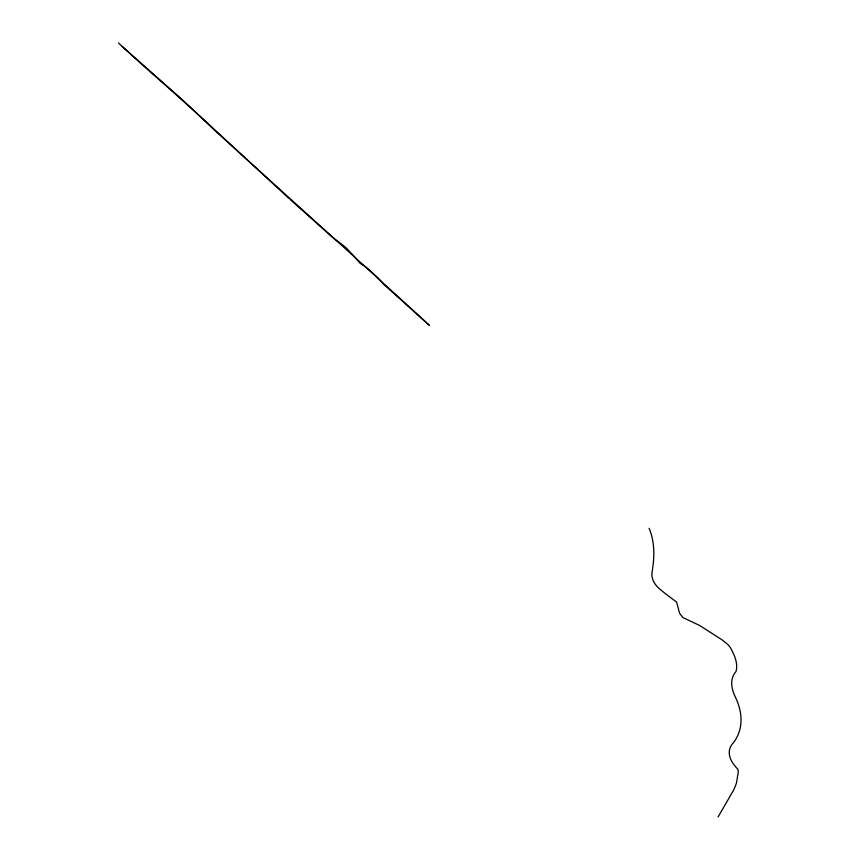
<?xml version="1.0" encoding="UTF-8"?>
<svg xmlns="http://www.w3.org/2000/svg" width="860" height="860" viewBox="0 0 860 860"><rect width="100%" height="100%" fill="white"/><g stroke="black" fill="none" stroke-linecap="round" stroke-linejoin="round"><path stroke-width="1.29" d="M718.046 817L733.376 790.49A70.025 60.888 -4.5 0 0 736.515 782.793L738.364 771.635A10.675 9.223 -6.8 0 0 737.579 768.926C730.366 761.562 725.109 751.328 733.601 742.481C743.792 729.033 742.567 711.972 735.483 697.309C731.387 688.914 729.345 679.077 736.02 671.509C738.332 663.243 734.225 654.395 730.162 647.3A26.875 23.876 -8.4 0 0 727.592 644.28L721.895 639.743L699.707 625.521L682.84 617.501L679.615 613.288L676.562 602.054L666.941 594.862A130.172 118.734 -16.3 0 1 661.888 590.788C656.137 586.541 651.095 580.263 651.977 572.685C654.524 557.882 655.126 542.51 649.117 528.319M118.486 43C149.575 72.165 182.169 98.932 212.7 128.516C284.542 193.855 357.491 259.258 429.344 325.317L427.054 323.285M290.153 199.52L329.735 234.801C335.669 240.628 343.505 244.476 349.042 250.926A10.815 2.3 43.3 0 0 352.406 254.377L359.91 263.106L366.242 267.288L377.884 277.748L383.291 283.961L425.926 322.231M122.26 46.494L180.019 97.653L288.96 198.413"/></g></svg>
